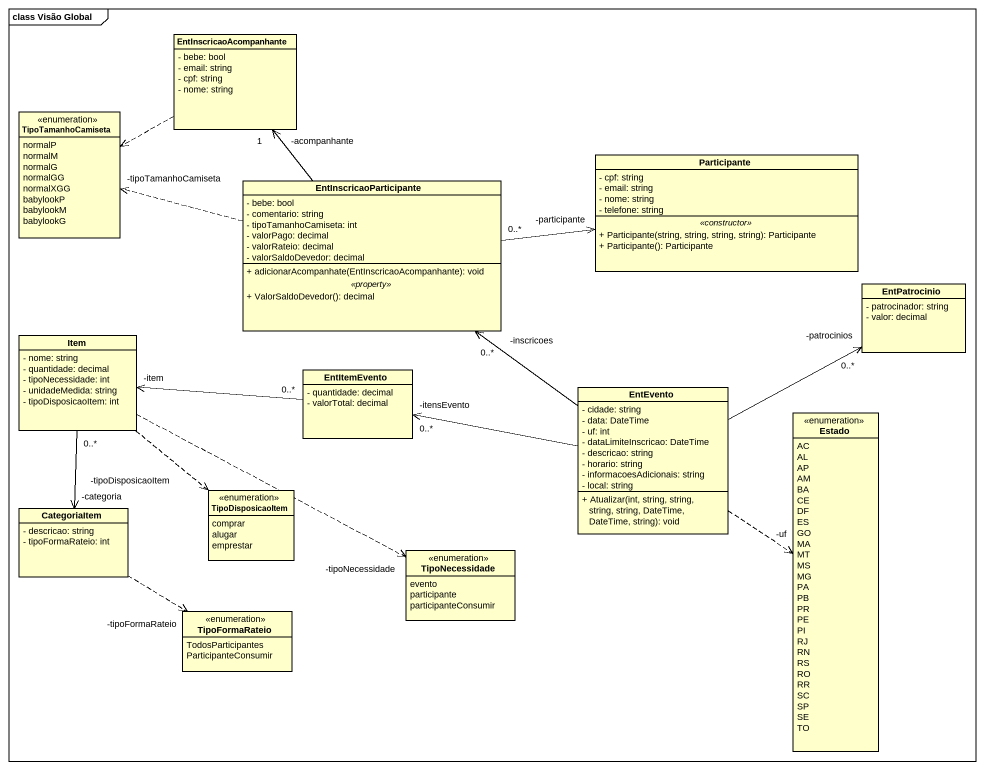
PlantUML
@startuml
mainframe class Visão Global
hide circle
hide empty members
skinparam classAttributeIconSize 0
class EntInscricaoAcompanhante {
  - bebe: bool
  - email: string
  - cpf: string
  - nome: string
}
enum TipoTamanhoCamiseta {
  normalP
  normalM
  normalG
  normalGG
  normalXGG
  babylookP
  babylookM
  babylookG
}
class Participante {
  - cpf: string
  - email: string
  - nome: string
  - telefone: string
  .. <<constructor>> ..
  + Participante(string, string, string, string): Participante
  + Participante(): Participante
}
class EntInscricaoParticipante {
  - bebe: bool
  - comentario: string
  - tipoTamanhoCamiseta: int
  - valorPago: decimal
  - valorRateio: decimal
  - valorSaldoDevedor: decimal
  --
  + adicionarAcompanhate(EntInscricaoAcompanhante): void
  .. <<property>> ..
  + ValorSaldoDevedor(): decimal
}
class EntPatrocinio {
  - patrocinador: string
  - valor: decimal
}
class Item {
  - nome: string
  - quantidade: decimal
  - tipoNecessidade: int
  - unidadeMedida: string
  - tipoDisposicaoItem: int
}
class EntItemEvento {
  - quantidade: decimal
  - valorTotal: decimal
}
class EntEvento {
  - cidade: string
  - data: DateTime
  - uf: int
  - dataLimiteInscricao: DateTime
  - descricao: string
  - horario: string
  - informacoesAdicionais: string
  - local: string
  + Atualizar(int, string, string, string, string, DateTime, DateTime, string): void
}
enum Estado {
  AC
  AL
  AP
  AM
  BA
  CE
  DF
  ES
  GO
  MA
  MT
  MS
  MG
  PA
  PB
  PR
  PE
  PI
  RJ
  RN
  RS
  RO
  RR
  SC
  SP
  SE
  TO
}
class CategoriaItem {
  - descricao: string
  - tipoFormaRateio: int
}
enum TipoDisposicaoItem {
  comprar
  alugar
  emprestar
}
enum TipoNecessidade {
  evento
  participante
  participanteConsumir
}
enum TipoFormaRateio {
  TodosParticipantes
  ParticipanteConsumir
}
EntInscricaoAcompanhante .left.> TipoTamanhoCamiseta
EntInscricaoParticipante -up-> "-acompanhante\n1" EntInscricaoAcompanhante
EntInscricaoParticipante .left.> "-tipoTamanhoCamiseta" TipoTamanhoCamiseta
EntInscricaoParticipante "0..*" -right-> "-participante" Participante
Item "0..*" --> "-categoria" CategoriaItem
Item ..> "-tipoDisposicaoItem" TipoDisposicaoItem
Item .right.> "-tipoNecessidade" TipoNecessidade
EntItemEvento "0..*" -left-> "-item" Item
EntEvento -up-> "-inscricoes\n0..*" EntInscricaoParticipante
EntEvento -right-> "-patrocinios\n0..*" EntPatrocinio
EntEvento -left-> "-itensEvento\n0..*" EntItemEvento
EntEvento ..> "-uf" Estado
CategoriaItem ..> "-tipoFormaRateio" TipoFormaRateio
@enduml
